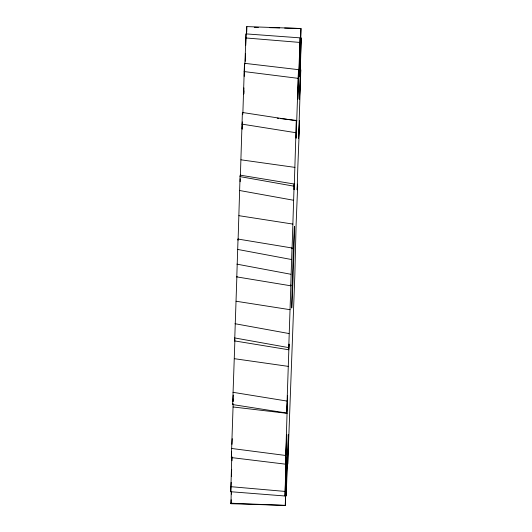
<?xml version="1.0" encoding="UTF-8"?>
<svg xmlns="http://www.w3.org/2000/svg" width="532" height="532" viewBox="0 0 532 532"><rect width="100%" height="100%" fill="white"/><g stroke="black" fill="none" stroke-linecap="round" stroke-linejoin="round"><path stroke-width="0.8" d="M238.11 239.44L240.105 175.141L294.156 184.012L294.143 189.711L296.344 120.764L242.386 112.478L240.404 175.234M231.772 457.66L230.768 491.728L284.972 495.99L286.721 434.617L285.458 464.163L231.34 457.567L233.156 403.795M240.158 181.725L240.205 178.705M292.008 247.978L290.758 285.79L236.787 276.893L238.03 239.061L292.008 247.978L292.068 248.816L294.156 184.012M242.831 114.267L244.481 63.308L298.492 69.659L297.807 99.231L300.108 37.865L246.03 33.888L244.893 64.099M244.481 63.308L244.221 76.369M242.326 121.914L242.166 129.083M285.458 464.163L287.619 395.655L286.688 413.025L232.65 404.559L234.871 340.852M233.215 401.407L233.275 399.013M246.03 33.888L245.731 45.513M296.344 120.764L296.125 138.174L298.492 69.659M300.108 37.865L299.024 76.714L300.919 28.502L246.775 26.6L246.476 34.567M286.688 413.025L289.042 344.084L288.677 349.763L234.672 340.919L236.873 276.381L236.787 276.893M284.627 28.063L301.039 28.502L299.749 76.721L301.232 37.912L299.476 99.285L300.746 69.739L300.56 78.43L298.585 138.247L299.516 120.877L299.19 132.827L297.8 167.507L297.155 189.818L297.528 184.138L297.654 186.313L296.118 224.205L294.861 274.412L288.098 455.565L287.712 464.243L288.397 434.671L286.362 491.468L286.096 496.037L287.174 457.188L285.285 505.4L230.994 503.718L231.227 491.654M243.922 87.886L243.749 94.071L243.915 90.812M245.292 61.306L245.518 53.393M246.735 32.066L246.775 26.6M285.285 505.4L286.455 457.181L284.972 495.99M288.677 349.763L290.871 284.959L290.771 285.777M231.992 460.739L232.125 456.868M230.994 503.718L231.147 499.734M231.353 494.162L231.447 491.768M231.673 469.404L231.393 476.625M232.211 438.687L231.972 444.36M242.213 128.91L242.313 126.47M230.768 491.728L231.161 482.344M233.255 395.11L232.91 401.381M231.34 457.567L231.639 451.661M234.838 339.19L234.672 340.919M232.65 404.559L232.763 403.336M254.269 27.298L258.372 27.398M269.857 27.677L279.706 27.93M285.159 505.393L230.888 503.199M245.777 37.958L299.842 42.427M285.006 491.422L230.822 486.674M277.212 118.19L278.848 118.377M280.484 118.57L296.856 120.458M287.18 413.351L233.076 406.973M244.108 71.561L298.1 78.337M285.644 455.472L231.546 448.463M240.983 159.813L294.981 167.394M234.353 358.688L288.404 366.388M238.928 215.679L292.913 224.085M236.082 301.238L290.086 309.697M241.927 124.116L295.878 132.707M287.007 401.068L232.983 392.31M239.945 176.597L293.877 186.173M288.55 347.589L234.565 337.913M239.447 190.476L293.378 200.218M235.004 323.715L288.976 333.537M237.398 249.382L291.343 259.49M236.906 264.145L290.851 274.259M238.03 239.061L238.077 240.258M242.386 112.478L242.393 113.868M292.62 289.993A40.685 0.339 -88.1 0 0 294.469 226.413A40.685 0.339 -88.1 0 0 292.214 284.447A40.685 0.339 -88.1 0 0 292.62 289.993"/></g></svg>
